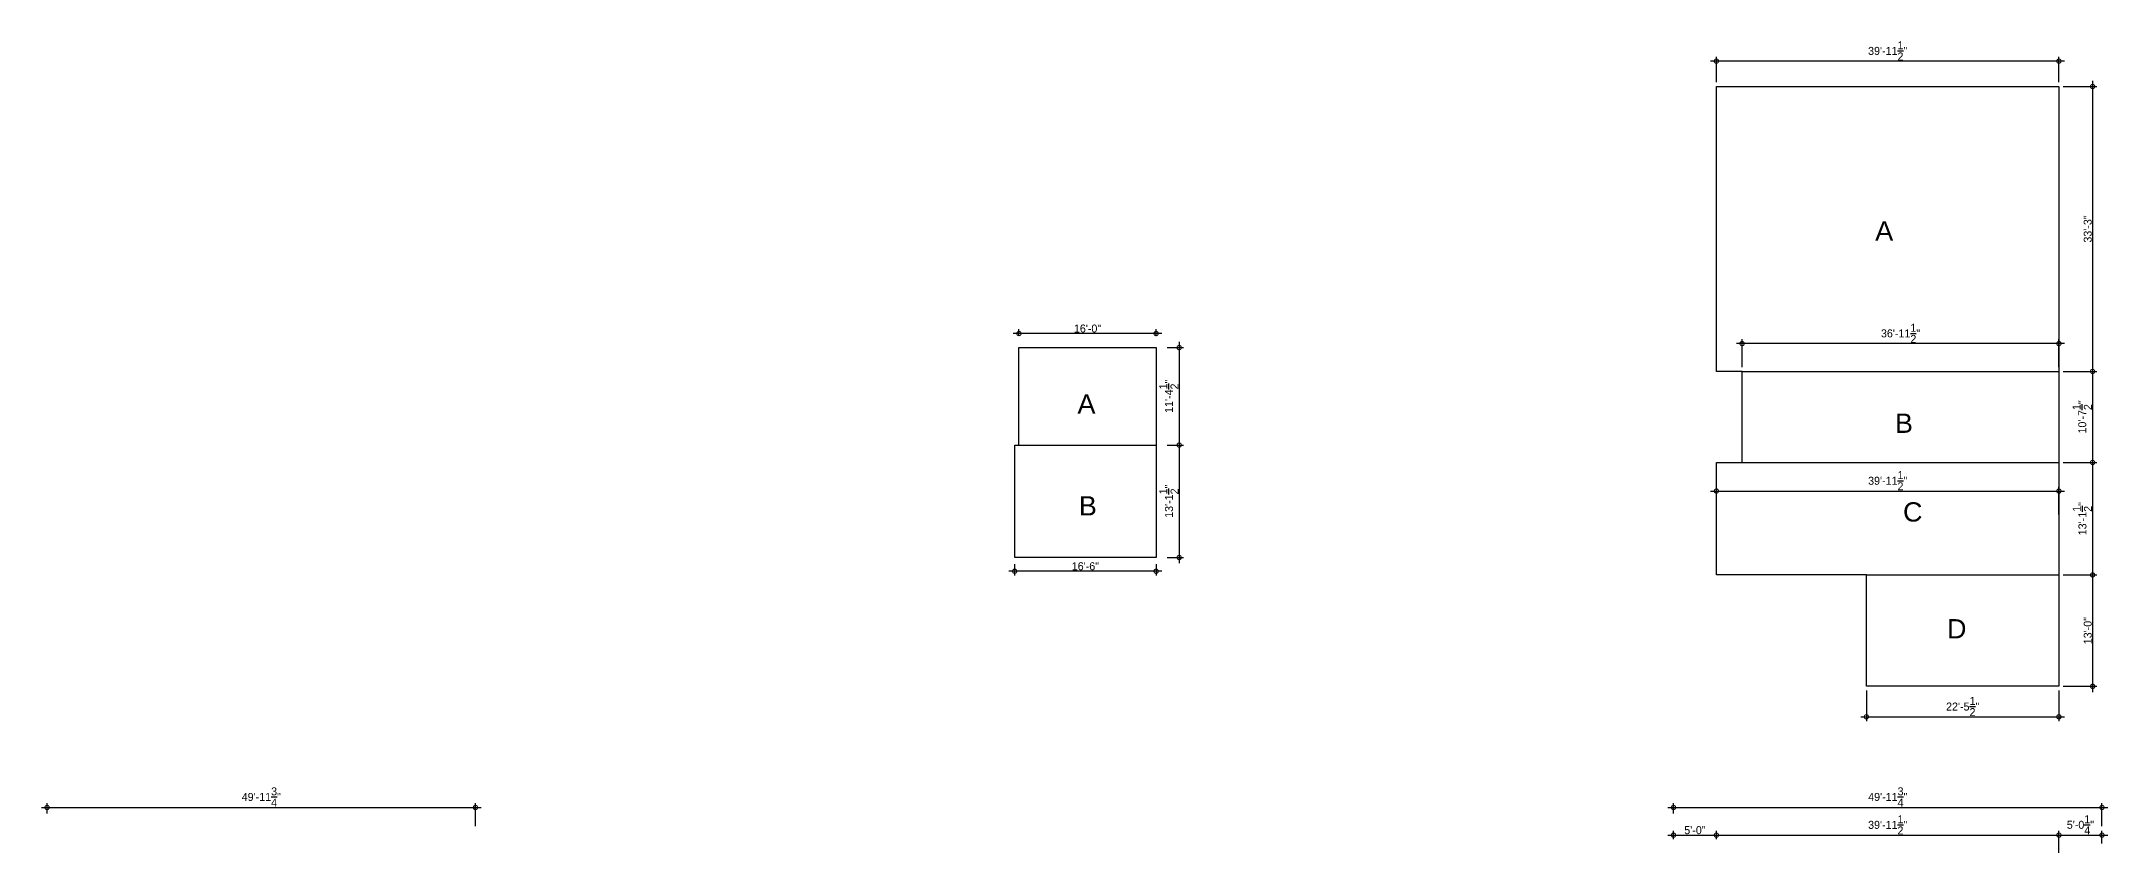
# Model space of a CAD drawing. Header units: inches. Extents: x -36906 to 35154, y -44700 to 686.
# Drawn here: x -27068 to -24175, y -25119 to -23993 of the extents above; entities that cross this region are included whole.
import ezdxf
from ezdxf.enums import TextEntityAlignment as Align

# ---------------------------------------------------------------- set-up
doc = ezdxf.new("R2010")
doc.units = ezdxf.units.IN
doc.header["$LTSCALE"] = 2
doc.header["$MEASUREMENT"] = 0
doc.header["$PDMODE"] = 2
doc.styles.add('dimtex', font='stylu.ttf')
doc.styles.add('SANSSERIF', font='sanss___.ttf', dxfattribs={"height": 7})
doc.dimstyles.new('G8', dxfattribs={"dimscale": 8, "dimtxt": 1, "dimasz": 1.75, "dimexe": 1, "dimexo": 0.25, "dimgap": 0.125, "dimtad": 1, "dimdec": 3, "dimzin": 3, "dimdsep": 46, "dimlunit": 4, "dimtxsty": 'dimtex', "dimblk": 'DOTSMALL', "dimcen": 0.09375, "dimdle": 1, "dimclrd": 256, "dimclre": 256, "dimclrt": 6, "dimadec": 0, "dimazin": 1, "dimtfac": 1, "dimtdec": 3, "dimtofl": 0, "dimtmove": 1, "dimatfit": 3, "dimldrblk": 'DOTSMALL', "dimfxl": 0, "dimtolj": 1, "dimtzin": 1, "dimlwd": -1, "dimlwe": -1, "dimarcsym": 0})

# ---------------------------------------------------------------- blocks, each defined once
blk = doc.blocks.new('_DotSmall')
at = {"color": 0, "linetype": 'ByBlock', "const_width": 0.5}
blk.add_lwpolyline([(-0.0625, 0, 1), (0.0625, 0, 1)], format="xyb", close=True, dxfattribs=at)
blk = doc.blocks.new('*D200')
for p, q in [((-24790.9, -25065.6), (-24175.1, -25065.6)), ((-24782.9, -25074.2), (-24782.9, -25059.6)), ((-24183.1, -25091.8), (-24183.1, -25059.6))]:
    blk.add_line(p, q)
at = {"layer": 'Defpoints', "color": 0}
for p in [(-24183.1, -25065.6), (-24782.9, -25080.2), (-24183.1, -25097.8)]:
    blk.add_point(p, dxfattribs=at)
at = {"xscale": 12, "yscale": 12, "zscale": 12, "rotation": 180}
blk.add_blockref('_DotSmall', (-24782.9, -25065.6), dxfattribs=at)
at = {"xscale": 12, "yscale": 12, "zscale": 12}
blk.add_blockref('_DotSmall', (-24183.1, -25065.6), dxfattribs=at)
at = {"color": 7, "insert": (-24483, -25050.8), "char_height": 11.2, "attachment_point": 5, "style": 'dimtex'}
blk.add_mtext('\\A1;49\'-11{\\H1.000000x;\\S3/4;}"', dxfattribs=at)
blk = doc.blocks.new('*D204')
for p, q in [((-24790.9, -25104.3), (-24714.9, -25104.3)), ((-24782.9, -25109.9), (-24782.9, -25098.3)), ((-24722.9, -25109.9), (-24722.9, -25098.3))]:
    blk.add_line(p, q)
at = {"layer": 'Defpoints', "color": 0}
for p in [(-24722.9, -25104.3), (-24782.9, -25115.9), (-24722.9, -25115.9)]:
    blk.add_point(p, dxfattribs=at)
at = {"xscale": 12, "yscale": 12, "zscale": 12, "rotation": 180}
blk.add_blockref('_DotSmall', (-24782.9, -25104.3), dxfattribs=at)
at = {"xscale": 12, "yscale": 12, "zscale": 12}
blk.add_blockref('_DotSmall', (-24722.9, -25104.3), dxfattribs=at)
at = {"color": 7, "insert": (-24752.9, -25097.4), "char_height": 11.2, "attachment_point": 5, "style": 'dimtex'}
blk.add_mtext('\\A1;5\'-0"', dxfattribs=at)
blk = doc.blocks.new('*D205')
for p, q in [((-24730.9, -25104.3), (-24235.4, -25104.3)), ((-24722.9, -25109.9), (-24722.9, -25098.3)), ((-24243.4, -25104.3), (-24243.4, -25098.3))]:
    blk.add_line(p, q)
at = {"layer": 'Defpoints', "color": 0}
for p in [(-24243.4, -25104.3), (-24722.9, -25115.9), (-24243.4, -25110.3)]:
    blk.add_point(p, dxfattribs=at)
at = {"xscale": 12, "yscale": 12, "zscale": 12, "rotation": 180}
blk.add_blockref('_DotSmall', (-24722.9, -25104.3), dxfattribs=at)
at = {"xscale": 12, "yscale": 12, "zscale": 12}
blk.add_blockref('_DotSmall', (-24243.4, -25104.3), dxfattribs=at)
at = {"color": 7, "insert": (-24483.1, -25089.9), "char_height": 11.2, "attachment_point": 5, "style": 'dimtex'}
blk.add_mtext('\\A1;39\'-11{\\H1.000000x;\\S1/2;}"', dxfattribs=at)
blk = doc.blocks.new('*D206')
for p, q in [((-24251.4, -25104.3), (-24175.1, -25104.3)), ((-24243.4, -25129.5), (-24243.4, -25098.3)), ((-24183.1, -25116), (-24183.1, -25098.3))]:
    blk.add_line(p, q)
at = {"layer": 'Defpoints', "color": 0}
for p in [(-24183.1, -25104.3), (-24243.4, -25135.5), (-24183.1, -25122)]:
    blk.add_point(p, dxfattribs=at)
at = {"xscale": 12, "yscale": 12, "zscale": 12, "rotation": 180}
blk.add_blockref('_DotSmall', (-24243.4, -25104.3), dxfattribs=at)
at = {"xscale": 12, "yscale": 12, "zscale": 12}
blk.add_blockref('_DotSmall', (-24183.1, -25104.3), dxfattribs=at)
at = {"color": 7, "insert": (-24213.3, -25089.8), "char_height": 11.2, "attachment_point": 5, "style": 'dimtex'}
blk.add_mtext('\\A1;5\'-0{\\H1.000000x;\\S1/4;}"', dxfattribs=at)
blk = doc.blocks.new('*D216')
for p, q in [((-27067.7, -25065.6), (-26452, -25065.6)), ((-27059.7, -25074.2), (-27059.7, -25059.6)), ((-26460, -25091.8), (-26460, -25059.6))]:
    blk.add_line(p, q)
at = {"layer": 'Defpoints', "color": 0}
for p in [(-26460, -25065.6), (-27059.7, -25080.2), (-26460, -25097.8)]:
    blk.add_point(p, dxfattribs=at)
at = {"xscale": 12, "yscale": 12, "zscale": 12, "rotation": 180}
blk.add_blockref('_DotSmall', (-27059.7, -25065.6), dxfattribs=at)
at = {"xscale": 12, "yscale": 12, "zscale": 12}
blk.add_blockref('_DotSmall', (-26460, -25065.6), dxfattribs=at)
at = {"color": 7, "insert": (-26759.8, -25050.8), "char_height": 11.2, "attachment_point": 5, "style": 'dimtex'}
blk.add_mtext('\\A1;49\'-11{\\H1.000000x;\\S3/4;}"', dxfattribs=at)
blk = doc.blocks.new('*D222')
for p, q in [((-24237.4, -24055.9), (-24190.2, -24055.9)), ((-24196.2, -24047.9), (-24196.2, -24462.9)), ((-24237.4, -24454.9), (-24190.2, -24454.9))]:
    blk.add_line(p, q)
at = {"layer": 'Defpoints', "color": 0}
for p in [(-24243.4, -24055.9), (-24243.4, -24454.9), (-24196.2, -24454.9)]:
    blk.add_point(p, dxfattribs=at)
at = {"xscale": 12, "yscale": 12, "zscale": 12}
for p, rotation in [((-24196.2, -24055.9), 90), ((-24196.2, -24454.9), 270)]:
    blk.add_blockref('_DotSmall', p, dxfattribs=dict(at, rotation=rotation))
at = {"color": 7, "insert": (-24203, -24255.4), "char_height": 11.2, "attachment_point": 5, "rotation": 90, "style": 'dimtex'}
blk.add_mtext('\\A1;33\'-3"', dxfattribs=at)
blk = doc.blocks.new('*D223')
for p, q in [((-24237.4, -24454.9), (-24190.2, -24454.9)), ((-24196.2, -24446.9), (-24196.2, -24590.4)), ((-24237.4, -24582.4), (-24190.2, -24582.4))]:
    blk.add_line(p, q)
at = {"layer": 'Defpoints', "color": 0}
for p in [(-24243.4, -24454.9), (-24243.4, -24582.4), (-24196.2, -24582.4)]:
    blk.add_point(p, dxfattribs=at)
at = {"xscale": 12, "yscale": 12, "zscale": 12}
for p, rotation in [((-24196.2, -24454.9), 90), ((-24196.2, -24582.4), 270)]:
    blk.add_blockref('_DotSmall', p, dxfattribs=dict(at, rotation=rotation))
at = {"color": 7, "insert": (-24210.7, -24518.6), "char_height": 11.2, "attachment_point": 5, "rotation": 90, "style": 'dimtex'}
blk.add_mtext('\\A1;10\'-7{\\H1.000000x;\\S1/2;}"', dxfattribs=at)
blk = doc.blocks.new('*D224')
for p, q in [((-24237.4, -24582.4), (-24190.2, -24582.4)), ((-24196.2, -24574.4), (-24196.2, -24747.9)), ((-24237.4, -24739.9), (-24190.2, -24739.9))]:
    blk.add_line(p, q)
at = {"layer": 'Defpoints', "color": 0}
for p in [(-24243.4, -24582.4), (-24243.4, -24739.9), (-24196.2, -24739.9)]:
    blk.add_point(p, dxfattribs=at)
at = {"xscale": 12, "yscale": 12, "zscale": 12}
for p, rotation in [((-24196.2, -24582.4), 90), ((-24196.2, -24739.9), 270)]:
    blk.add_blockref('_DotSmall', p, dxfattribs=dict(at, rotation=rotation))
at = {"color": 7, "insert": (-24210.5, -24661.1), "char_height": 11.2, "attachment_point": 5, "rotation": 90, "style": 'dimtex'}
blk.add_mtext('\\A1;13\'-1{\\H1.000000x;\\S1/2;}"', dxfattribs=at)
blk = doc.blocks.new('*D225')
for p, q in [((-24237.4, -24739.9), (-24190.2, -24739.9)), ((-24196.2, -24731.9), (-24196.2, -24903.9)), ((-24237.4, -24895.9), (-24190.2, -24895.9))]:
    blk.add_line(p, q)
at = {"layer": 'Defpoints', "color": 0}
for p in [(-24243.4, -24739.9), (-24243.4, -24895.9), (-24196.2, -24895.9)]:
    blk.add_point(p, dxfattribs=at)
at = {"xscale": 12, "yscale": 12, "zscale": 12}
for p, rotation in [((-24196.2, -24739.9), 90), ((-24196.2, -24895.9), 270)]:
    blk.add_blockref('_DotSmall', p, dxfattribs=dict(at, rotation=rotation))
at = {"color": 7, "insert": (-24203, -24817.9), "char_height": 11.2, "attachment_point": 5, "rotation": 90, "style": 'dimtex'}
blk.add_mtext('\\A1;13\'-0"', dxfattribs=at)
blk = doc.blocks.new('*D226')
for p, q in [((-24235.4, -24020.3), (-24730.9, -24020.3)), ((-24722.9, -24049.9), (-24722.9, -24014.3)), ((-24243.4, -24049.9), (-24243.4, -24014.3))]:
    blk.add_line(p, q)
at = {"layer": 'Defpoints', "color": 0}
for p in [(-24722.9, -24020.3), (-24722.9, -24055.9), (-24243.4, -24055.9)]:
    blk.add_point(p, dxfattribs=at)
at = {"xscale": 12, "yscale": 12, "zscale": 12, "rotation": 180}
blk.add_blockref('_DotSmall', (-24722.9, -24020.3), dxfattribs=at)
at = {"xscale": 12, "yscale": 12, "zscale": 12}
blk.add_blockref('_DotSmall', (-24243.4, -24020.3), dxfattribs=at)
at = {"color": 7, "insert": (-24483.1, -24006), "char_height": 11.2, "attachment_point": 5, "style": 'dimtex'}
blk.add_mtext('\\A1;39\'-11{\\H1.000000x;\\S1/2;}"', dxfattribs=at)
blk = doc.blocks.new('*D227')
for p, q in [((-24686.9, -24448.9), (-24686.9, -24409.9)), ((-24243.4, -24448.9), (-24243.4, -24409.9)), ((-24235.4, -24415.9), (-24694.9, -24415.9))]:
    blk.add_line(p, q)
at = {"layer": 'Defpoints', "color": 0}
for p in [(-24686.9, -24415.9), (-24686.9, -24454.9), (-24243.4, -24454.9)]:
    blk.add_point(p, dxfattribs=at)
at = {"xscale": 12, "yscale": 12, "zscale": 12, "rotation": 180}
blk.add_blockref('_DotSmall', (-24686.9, -24415.9), dxfattribs=at)
at = {"xscale": 12, "yscale": 12, "zscale": 12}
blk.add_blockref('_DotSmall', (-24243.4, -24415.9), dxfattribs=at)
at = {"color": 7, "insert": (-24465.1, -24401.6), "char_height": 11.2, "attachment_point": 5, "style": 'dimtex'}
blk.add_mtext('\\A1;36\'-11{\\H1.000000x;\\S1/2;}"', dxfattribs=at)
blk = doc.blocks.new('*D228')
for p, q in [((-24512.9, -24901.9), (-24512.9, -24944.6)), ((-24243.4, -24901.9), (-24243.4, -24944.6)), ((-24520.9, -24938.6), (-24235.4, -24938.6))]:
    blk.add_line(p, q)
at = {"layer": 'Defpoints', "color": 0}
for p in [(-24512.9, -24895.9), (-24243.4, -24895.9), (-24243.4, -24938.6)]:
    blk.add_point(p, dxfattribs=at)
at = {"xscale": 12, "yscale": 12, "zscale": 12, "rotation": 180}
blk.add_blockref('_DotSmall', (-24512.9, -24938.6), dxfattribs=at)
at = {"xscale": 12, "yscale": 12, "zscale": 12}
blk.add_blockref('_DotSmall', (-24243.4, -24938.6), dxfattribs=at)
at = {"color": 7, "insert": (-24378.1, -24924.2), "char_height": 11.2, "attachment_point": 5, "style": 'dimtex'}
blk.add_mtext('\\A1;22\'-5{\\H1.000000x;\\S1/2;}"', dxfattribs=at)
blk = doc.blocks.new('*D229')
for p, q in [((-24730.9, -24622.4), (-24235.4, -24622.4)), ((-24722.9, -24655.1), (-24722.9, -24616.4)), ((-24243.4, -24655.1), (-24243.4, -24616.4))]:
    blk.add_line(p, q)
at = {"layer": 'Defpoints', "color": 0}
for p in [(-24243.4, -24622.4), (-24722.9, -24661.1), (-24243.4, -24661.1)]:
    blk.add_point(p, dxfattribs=at)
at = {"xscale": 12, "yscale": 12, "zscale": 12, "rotation": 180}
blk.add_blockref('_DotSmall', (-24722.9, -24622.4), dxfattribs=at)
at = {"xscale": 12, "yscale": 12, "zscale": 12}
blk.add_blockref('_DotSmall', (-24243.4, -24622.4), dxfattribs=at)
at = {"color": 7, "insert": (-24483.1, -24608), "char_height": 11.2, "attachment_point": 5, "style": 'dimtex'}
blk.add_mtext('\\A1;39\'-11{\\H1.000000x;\\S1/2;}"', dxfattribs=at)
blk = doc.blocks.new('*D230')
for p, q in [((-25491.6, -24421.5), (-25468.9, -24421.5)), ((-25474.9, -24413.5), (-25474.9, -24566)), ((-25491.6, -24558), (-25468.9, -24558))]:
    blk.add_line(p, q)
at = {"layer": 'Defpoints', "color": 0}
for p in [(-25497.6, -24421.5), (-25497.6, -24558), (-25474.9, -24558)]:
    blk.add_point(p, dxfattribs=at)
at = {"xscale": 12, "yscale": 12, "zscale": 12}
for p, rotation in [((-25474.9, -24421.5), 90), ((-25474.9, -24558), 270)]:
    blk.add_blockref('_DotSmall', p, dxfattribs=dict(at, rotation=rotation))
at = {"color": 7, "insert": (-25489.3, -24489.7), "char_height": 11.2, "attachment_point": 5, "rotation": 90, "style": 'dimtex'}
blk.add_mtext('\\A1;11\'-4{\\H1.000000x;\\S1/2;}"', dxfattribs=at)
blk = doc.blocks.new('*D231')
for p, q in [((-25491.6, -24558), (-25468.9, -24558)), ((-25474.9, -24550), (-25474.9, -24723.5)), ((-25491.6, -24715.5), (-25468.9, -24715.5))]:
    blk.add_line(p, q)
at = {"layer": 'Defpoints', "color": 0}
for p in [(-25497.6, -24558), (-25497.6, -24715.5), (-25474.9, -24715.5)]:
    blk.add_point(p, dxfattribs=at)
at = {"xscale": 12, "yscale": 12, "zscale": 12}
for p, rotation in [((-25474.9, -24558), 90), ((-25474.9, -24715.5), 270)]:
    blk.add_blockref('_DotSmall', p, dxfattribs=dict(at, rotation=rotation))
at = {"color": 7, "insert": (-25489.2, -24636.7), "char_height": 11.2, "attachment_point": 5, "rotation": 90, "style": 'dimtex'}
blk.add_mtext('\\A1;13\'-1{\\H1.000000x;\\S1/2;}"', dxfattribs=at)
blk = doc.blocks.new('*D232')
for p, q in [((-25499.2, -24401.8), (-25707.2, -24401.8)), ((-25699.2, -24405), (-25699.2, -24395.8)), ((-25507.2, -24405), (-25507.2, -24395.8))]:
    blk.add_line(p, q)
at = {"layer": 'Defpoints', "color": 0}
for p in [(-25699.2, -24401.8), (-25699.2, -24411), (-25507.2, -24411)]:
    blk.add_point(p, dxfattribs=at)
at = {"xscale": 12, "yscale": 12, "zscale": 12, "rotation": 180}
blk.add_blockref('_DotSmall', (-25699.2, -24401.8), dxfattribs=at)
at = {"xscale": 12, "yscale": 12, "zscale": 12}
blk.add_blockref('_DotSmall', (-25507.2, -24401.8), dxfattribs=at)
at = {"color": 7, "insert": (-25603.2, -24394.9), "char_height": 11.2, "attachment_point": 5, "style": 'dimtex'}
blk.add_mtext('\\A1;16\'-0"', dxfattribs=at)
blk = doc.blocks.new('*D233')
for p, q in [((-25705.2, -24725), (-25705.2, -24740.7)), ((-25507.2, -24725), (-25507.2, -24740.7)), ((-25499.2, -24734.7), (-25713.2, -24734.7))]:
    blk.add_line(p, q)
at = {"layer": 'Defpoints', "color": 0}
for p in [(-25705.2, -24719), (-25507.2, -24719), (-25705.2, -24734.7)]:
    blk.add_point(p, dxfattribs=at)
at = {"xscale": 12, "yscale": 12, "zscale": 12, "rotation": 180}
blk.add_blockref('_DotSmall', (-25705.2, -24734.7), dxfattribs=at)
at = {"xscale": 12, "yscale": 12, "zscale": 12}
blk.add_blockref('_DotSmall', (-25507.2, -24734.7), dxfattribs=at)
at = {"color": 7, "insert": (-25606.2, -24727.8), "char_height": 11.2, "attachment_point": 5, "style": 'dimtex'}
blk.add_mtext('\\A1;16\'-6"', dxfattribs=at)

msp = doc.modelspace()

# ---------------------------------------------------------------- linework, layer by layer
at = {"linetype": 'ByBlock'}
for p, q in [((-24686.8978, -24454.8595), (-24243.3978, -24454.8595)), ((-25699.1724, -24557.9947), (-25507.1724, -24557.9947)), ((-24686.8978, -24582.3595), (-24243.3978, -24582.3595)), ((-24512.8978, -24739.8595), (-24243.3978, -24739.8595))]:
    msp.add_line(p, q, dxfattribs=at)
for points in [[(-24243.3978, -24895.8595), (-24512.8978, -24895.8595), (-24512.8978, -24739.8595), (-24722.8978, -24739.8595), (-24722.8978, -24582.3595), (-24686.8978, -24582.3595), (-24686.8978, -24454.8595), (-24722.8978, -24454.8595), (-24722.8978, -24055.8595), (-24243.3978, -24055.8595), (-24243.3978, -24895.8595)], [(-25699.1724, -24421.4947), (-25507.1724, -24421.4947), (-25507.1724, -24715.4947), (-25705.1724, -24715.4947), (-25705.1724, -24557.9947), (-25699.1724, -24557.9947), (-25699.1724, -24421.4947)]]:
    msp.add_lwpolyline(points)

# ---------------------------------------------------------------- texts
at = {"style": 'SANSSERIF'}
for s, p in [('A', (-24487.9487, -24271.5575)), ('A', (-25604.6658, -24513.8719)), ('B', (-24460.319, -24540.9361)), ('B', (-25602.7653, -24656.6114)), ('C', (-24448.0127, -24665.1184)), ('D', (-24386.4348, -24828.7772))]:
    msp.add_text(s, height=27, dxfattribs=at).set_placement(p, align=Align.CENTER)

# ---------------------------------------------------------------- dimensions: what is measured, and where the dimension line sits
for base, p1, p2, picture, middle in [((-24722.8978, -24020.3052), (-24243.3978, -24055.8595), (-24722.8978, -24055.8595), '*D226', (-24483.1478, -24005.9885)), ((-25699.1724, -24401.7738), (-25507.1724, -24411.0446), (-25699.1724, -24411.0446), '*D232', (-25603.1724, -24394.9237)), ((-24686.8978, -24415.9242), (-24243.3978, -24454.8595), (-24686.8978, -24454.8595), '*D227', (-24465.1478, -24401.5993)), ((-24243.3978, -24622.3641), (-24722.8978, -24661.1095), (-24243.3978, -24661.1095), '*D229', (-24483.1478, -24608.0474)), ((-25705.1724, -24734.6507), (-25507.1724, -24718.9781), (-25705.1724, -24718.9781), '*D233', (-25606.1724, -24727.8416)), ((-24243.3978, -24938.5534), (-24512.8978, -24895.8595), (-24243.3978, -24895.8595), '*D228', (-24378.1478, -24924.1957)), ((-26459.9713, -25065.571), (-27059.726, -25080.2328), (-26459.9713, -25097.7561), '*D216', (-26759.8487, -25050.8197)), ((-24183.1431, -25065.571), (-24782.8978, -25080.2328), (-24183.1431, -25097.7561), '*D200', (-24483.0204, -25050.8197)), ((-24243.3978, -25104.2532), (-24722.8978, -25115.8543), (-24243.3978, -25110.2532), '*D205', (-24483.1478, -25089.9365)), ((-24183.1431, -25104.2532), (-24243.3978, -25135.5168), (-24183.1431, -25121.979), '*D206', (-24213.2704, -25089.7561)), ((-24722.8978, -25104.2532), (-24782.8978, -25115.8543), (-24722.8978, -25115.8543), '*D204', (-24752.8978, -25097.3703))]:
    dim = msp.add_linear_dim(base=base, p1=p1, p2=p2, dimstyle='G8', override={"dimtxt": 1.4, "dimasz": 1.5, "dimexe": 0.75, "dimexo": 0.75, "dimclrt": 7})
    dim.commit()
    dim.dimension.update_dxf_attribs({"geometry": picture, "text_midpoint": middle})
for base, p1, p2, picture, middle in [((-24196.1676, -24454.8595), (-24243.3978, -24055.8595), (-24243.3978, -24454.8595), '*D222', (-24202.9685, -24255.3595)), ((-25474.9169, -24557.9947), (-25497.5846, -24421.4947), (-25497.5846, -24557.9947), '*D230', (-25489.2828, -24489.7447)), ((-24196.1676, -24582.3595), (-24243.3978, -24454.8595), (-24243.3978, -24582.3595), '*D223', (-24210.6853, -24518.6095)), ((-25474.9169, -24715.4947), (-25497.5846, -24557.9947), (-25497.5846, -24715.4947), '*D231', (-25489.2337, -24636.7447)), ((-24196.1676, -24739.8595), (-24243.3978, -24582.3595), (-24243.3978, -24739.8595), '*D224', (-24210.4844, -24661.1095)), ((-24196.1676, -24895.8595), (-24243.3978, -24739.8595), (-24243.3978, -24895.8595), '*D225', (-24203.0095, -24817.8595))]:
    dim = msp.add_linear_dim(base=base, p1=p1, p2=p2, angle=90, dimstyle='G8', override={"dimtxt": 1.4, "dimasz": 1.5, "dimexe": 0.75, "dimexo": 0.75, "dimclrt": 7})
    dim.commit()
    dim.dimension.update_dxf_attribs({"geometry": picture, "text_midpoint": middle})

doc.saveas('drawing.dxf')
